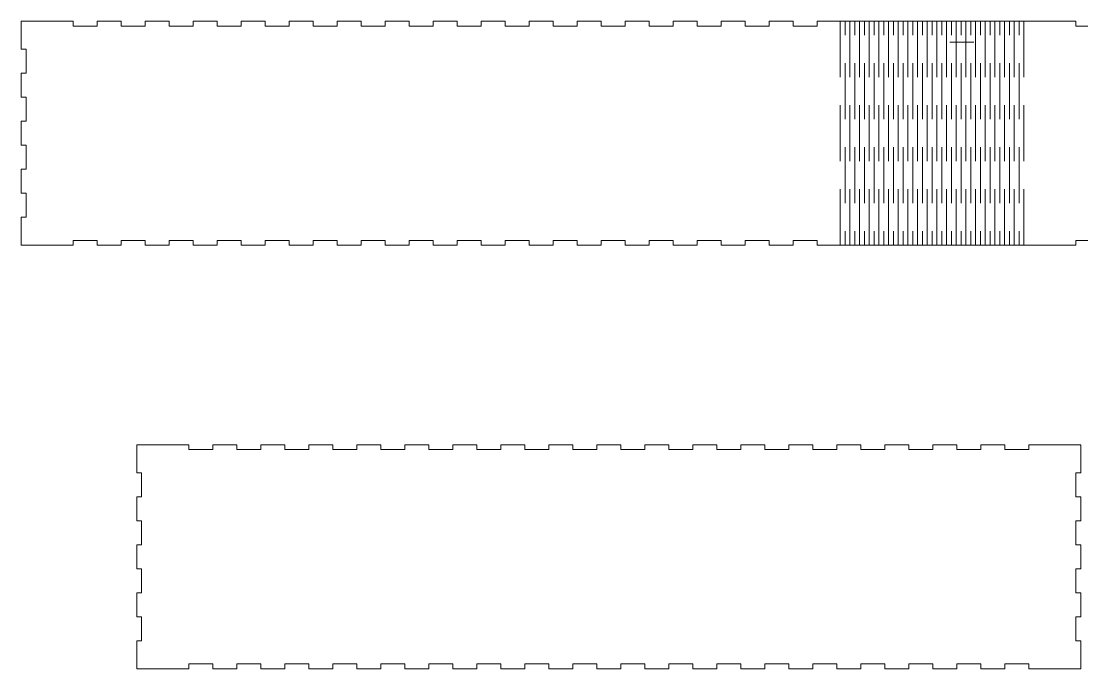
# Model space of a CAD drawing. Header units: millimetres. Extents: x -265 to 3135, y -989 to 809.
# Drawn here: x -265 to 1061, y 0 to 809 of the extents above; entities that cross this region are included whole.
import ezdxf

# ---------------------------------------------------------------- set-up
doc = ezdxf.new("R2010")
doc.units = ezdxf.units.MM
doc.header["$MEASUREMENT"] = 0
doc.layers.add('Layer 1', color=7, linetype='Continuous', lineweight=0)

msp = doc.modelspace()

# ---------------------------------------------------------------- linework, layer by layer
at = {"layer": 'Layer 1', "color": 1, "lineweight": 9, "true_color": 0xff0000}
for points, knots in [([(1324.1, 803.4), (1324.1, 803.4), (1294.1, 803.4), (1294.1, 803.4), (1294.1, 803.4), (1294.1, 803.4), (1294.1, 803.4), (1294.1, 803.4), (1294.1, 809.4), (1294.1, 809.4), (1294.1, 809.4), (1264.1, 809.4), (1264.1, 809.4), (1264.1, 809.4), (1264.1, 803.4), (1264.1, 803.4), (1264.1, 803.4), (1234.1, 803.4), (1234.1, 803.4), (1234.1, 803.4), (1234.1, 809.4), (1234.1, 809.4), (1234.1, 809.4), (1204.1, 809.4), (1204.1, 809.4), (1204.1, 809.4), (1204.1, 803.4), (1204.1, 803.4), (1204.1, 803.4), (1204.1, 803.4), (1204.1, 803.4), (1204.1, 803.4), (1174.1, 803.4), (1174.1, 803.4), (1174.1, 803.4), (1174.1, 803.4), (1174.1, 803.4), (1174.1, 803.4), (1174.1, 809.4), (1174.1, 809.4), (1174.1, 809.4), (1144.1, 809.4), (1144.1, 809.4), (1144.1, 809.4), (1144.1, 803.4), (1144.1, 803.4), (1144.1, 803.4), (1114.1, 803.4), (1114.1, 803.4), (1114.1, 803.4), (1114.1, 809.4), (1114.1, 809.4), (1114.1, 809.4), (1084.1, 809.4), (1084.1, 809.4), (1084.1, 809.4), (1084.1, 803.4), (1084.1, 803.4), (1084.1, 803.4), (1054.1, 803.4), (1054.1, 803.4), (1054.1, 803.4), (1054.1, 809.4), (1054.1, 809.4), (1054.1, 809.4), (1024.1, 809.4), (1024.1, 809.4), (1024.1, 809.4), (730.5, 809.4), (730.5, 809.4), (730.5, 809.4), (730.5, 803.4), (730.5, 803.4), (730.5, 803.4), (700.5, 803.4), (700.5, 803.4), (700.5, 803.4), (700.5, 809.4), (700.5, 809.4), (700.5, 809.4), (670.5, 809.4), (670.5, 809.4), (670.5, 809.4), (670.5, 803.4), (670.5, 803.4), (670.5, 803.4), (640.5, 803.4), (640.5, 803.4), (640.5, 803.4), (640.5, 809.4), (640.5, 809.4), (640.5, 809.4), (610.5, 809.4), (610.5, 809.4), (610.5, 809.4), (610.5, 803.4), (610.5, 803.4), (610.5, 803.4), (580.5, 803.4), (580.5, 803.4), (580.5, 803.4), (580.5, 809.4), (580.5, 809.4), (580.5, 809.4), (550.5, 809.4), (550.5, 809.4), (550.5, 809.4), (550.5, 803.4), (550.5, 803.4), (550.5, 803.4), (520.5, 803.4), (520.5, 803.4), (520.5, 803.4), (520.5, 809.4), (520.5, 809.4), (520.5, 809.4), (490.5, 809.4), (490.5, 809.4), (490.5, 809.4), (490.5, 803.4), (490.5, 803.4), (490.5, 803.4), (460.5, 803.4), (460.5, 803.4), (460.5, 803.4), (460.5, 809.4), (460.5, 809.4), (460.5, 809.4), (430.5, 809.4), (430.5, 809.4), (430.5, 809.4), (430.5, 803.4), (430.5, 803.4), (430.5, 803.4), (400.5, 803.4), (400.5, 803.4), (400.5, 803.4), (400.5, 809.4), (400.5, 809.4), (400.5, 809.4), (370.5, 809.4), (370.5, 809.4), (370.5, 809.4), (370.5, 803.4), (370.5, 803.4), (370.5, 803.4), (340.5, 803.4), (340.5, 803.4), (340.5, 803.4), (340.5, 809.4), (340.5, 809.4), (340.5, 809.4), (310.5, 809.4), (310.5, 809.4), (310.5, 809.4), (310.5, 803.4), (310.5, 803.4), (310.5, 803.4), (280.5, 803.4), (280.5, 803.4), (280.5, 803.4), (280.5, 809.4), (280.5, 809.4), (280.5, 809.4), (250.5, 809.4), (250.5, 809.4), (250.5, 809.4), (250.5, 803.4), (250.5, 803.4), (250.5, 803.4), (220.5, 803.4), (220.5, 803.4), (220.5, 803.4), (220.5, 809.4), (220.5, 809.4), (220.5, 809.4), (190.5, 809.4), (190.5, 809.4), (190.5, 809.4), (190.5, 803.4), (190.5, 803.4), (190.5, 803.4), (160.5, 803.4), (160.5, 803.4), (160.5, 803.4), (160.5, 809.4), (160.5, 809.4), (160.5, 809.4), (130.5, 809.4), (130.5, 809.4), (130.5, 809.4), (130.5, 803.4), (130.5, 803.4), (130.5, 803.4), (100.5, 803.4), (100.5, 803.4), (100.5, 803.4), (100.5, 809.4), (100.5, 809.4), (100.5, 809.4), (70.5, 809.4), (70.5, 809.4), (70.5, 809.4), (70.5, 803.4), (70.5, 803.4), (70.5, 803.4), (40.5, 803.4), (40.5, 803.4), (40.5, 803.4), (40.5, 809.4), (40.5, 809.4), (40.5, 809.4), (10.5, 809.4), (10.5, 809.4), (10.5, 809.4), (10.5, 803.4), (10.5, 803.4), (10.5, 803.4), (-19.5, 803.4), (-19.5, 803.4), (-19.5, 803.4), (-19.5, 809.4), (-19.5, 809.4), (-19.5, 809.4), (-49.5, 809.4), (-49.5, 809.4), (-49.5, 809.4), (-49.5, 803.4), (-49.5, 803.4), (-49.5, 803.4), (-79.5, 803.4), (-79.5, 803.4), (-79.5, 803.4), (-79.5, 809.4), (-79.5, 809.4), (-79.5, 809.4), (-109.5, 809.4), (-109.5, 809.4), (-109.5, 809.4), (-109.5, 803.4), (-109.5, 803.4), (-109.5, 803.4), (-139.5, 803.4), (-139.5, 803.4), (-139.5, 803.4), (-139.5, 809.4), (-139.5, 809.4), (-139.5, 809.4), (-169.5, 809.4), (-169.5, 809.4), (-169.5, 809.4), (-169.5, 803.4), (-169.5, 803.4), (-169.5, 803.4), (-199.5, 803.4), (-199.5, 803.4), (-199.5, 803.4), (-199.5, 809.4), (-199.5, 809.4), (-199.5, 809.4), (-229.5, 809.4), (-229.5, 809.4), (-229.5, 809.4), (-264.5, 809.4), (-264.5, 809.4), (-264.5, 809.4), (-264.5, 774.4), (-264.5, 774.4), (-264.5, 774.4), (-258.5, 774.4), (-258.5, 774.4), (-258.5, 774.4), (-258.5, 744.4), (-258.5, 744.4), (-258.5, 744.4), (-264.5, 744.4), (-264.5, 744.4), (-264.5, 744.4), (-264.5, 714.4), (-264.5, 714.4), (-264.5, 714.4), (-258.5, 714.4), (-258.5, 714.4), (-258.5, 714.4), (-258.5, 684.4), (-258.5, 684.4), (-258.5, 684.4), (-264.5, 684.4), (-264.5, 684.4), (-264.5, 684.4), (-264.5, 654.4), (-264.5, 654.4), (-264.5, 654.4), (-258.5, 654.4), (-258.5, 654.4), (-258.5, 654.4), (-258.5, 624.4), (-258.5, 624.4), (-258.5, 624.4), (-264.5, 624.4), (-264.5, 624.4), (-264.5, 624.4), (-264.5, 594.4), (-264.5, 594.4), (-264.5, 594.4), (-258.5, 594.4), (-258.5, 594.4), (-258.5, 594.4), (-258.5, 564.4), (-258.5, 564.4), (-258.5, 564.4), (-264.5, 564.4), (-264.5, 564.4), (-264.5, 564.4), (-264.5, 529.4), (-264.5, 529.4), (-264.5, 529.4), (-199.5, 529.4), (-199.5, 529.4), (-199.5, 529.4), (-199.5, 535.4), (-199.5, 535.4), (-199.5, 535.4), (-169.5, 535.4), (-169.5, 535.4), (-169.5, 535.4), (-169.5, 529.4), (-169.5, 529.4), (-169.5, 529.4), (-139.5, 529.4), (-139.5, 529.4), (-139.5, 529.4), (-139.5, 535.4), (-139.5, 535.4), (-139.5, 535.4), (-109.5, 535.4), (-109.5, 535.4), (-109.5, 535.4), (-109.5, 529.4), (-109.5, 529.4), (-109.5, 529.4), (-79.5, 529.4), (-79.5, 529.4), (-79.5, 529.4), (-79.5, 535.4), (-79.5, 535.4), (-79.5, 535.4), (-49.5, 535.4), (-49.5, 535.4), (-49.5, 535.4), (-49.5, 529.4), (-49.5, 529.4), (-49.5, 529.4), (-19.5, 529.4), (-19.5, 529.4), (-19.5, 529.4), (-19.5, 535.4), (-19.5, 535.4), (-19.5, 535.4), (10.5, 535.4), (10.5, 535.4), (10.5, 535.4), (10.5, 529.4), (10.5, 529.4), (10.5, 529.4), (40.5, 529.4), (40.5, 529.4), (40.5, 529.4), (40.5, 535.4), (40.5, 535.4), (40.5, 535.4), (70.5, 535.4), (70.5, 535.4), (70.5, 535.4), (70.5, 529.4), (70.5, 529.4), (70.5, 529.4), (100.5, 529.4), (100.5, 529.4), (100.5, 529.4), (100.5, 535.4), (100.5, 535.4), (100.5, 535.4), (130.5, 535.4), (130.5, 535.4), (130.5, 535.4), (130.5, 529.4), (130.5, 529.4), (130.5, 529.4), (160.5, 529.4), (160.5, 529.4), (160.5, 529.4), (160.5, 535.4), (160.5, 535.4), (160.5, 535.4), (190.5, 535.4), (190.5, 535.4), (190.5, 535.4), (190.5, 529.4), (190.5, 529.4), (190.5, 529.4), (220.5, 529.4), (220.5, 529.4), (220.5, 529.4), (220.5, 535.4), (220.5, 535.4), (220.5, 535.4), (250.5, 535.4), (250.5, 535.4), (250.5, 535.4), (250.5, 529.4), (250.5, 529.4), (250.5, 529.4), (280.5, 529.4), (280.5, 529.4), (280.5, 529.4), (280.5, 535.4), (280.5, 535.4), (280.5, 535.4), (310.5, 535.4), (310.5, 535.4), (310.5, 535.4), (310.5, 529.4), (310.5, 529.4), (310.5, 529.4), (340.5, 529.4), (340.5, 529.4), (340.5, 529.4), (340.5, 535.4), (340.5, 535.4), (340.5, 535.4), (370.5, 535.4), (370.5, 535.4), (370.5, 535.4), (370.5, 529.4), (370.5, 529.4), (370.5, 529.4), (400.5, 529.4), (400.5, 529.4), (400.5, 529.4), (400.5, 535.4), (400.5, 535.4), (400.5, 535.4), (430.5, 535.4), (430.5, 535.4), (430.5, 535.4), (430.5, 529.4), (430.5, 529.4), (430.5, 529.4), (460.5, 529.4), (460.5, 529.4), (460.5, 529.4), (460.5, 535.4), (460.5, 535.4), (460.5, 535.4), (490.5, 535.4), (490.5, 535.4), (490.5, 535.4), (490.5, 529.4), (490.5, 529.4), (490.5, 529.4), (520.5, 529.4), (520.5, 529.4), (520.5, 529.4), (520.5, 535.4), (520.5, 535.4), (520.5, 535.4), (550.5, 535.4), (550.5, 535.4), (550.5, 535.4), (550.5, 529.4), (550.5, 529.4), (550.5, 529.4), (580.5, 529.4), (580.5, 529.4), (580.5, 529.4), (580.5, 535.4), (580.5, 535.4), (580.5, 535.4), (610.5, 535.4), (610.5, 535.4), (610.5, 535.4), (610.5, 529.4), (610.5, 529.4), (610.5, 529.4), (640.5, 529.4), (640.5, 529.4), (640.5, 529.4), (640.5, 535.4), (640.5, 535.4), (640.5, 535.4), (670.5, 535.4), (670.5, 535.4), (670.5, 535.4), (670.5, 529.4), (670.5, 529.4), (670.5, 529.4), (700.5, 529.4), (700.5, 529.4), (700.5, 529.4), (700.5, 535.4), (700.5, 535.4), (700.5, 535.4), (730.5, 535.4), (730.5, 535.4), (730.5, 535.4), (730.5, 529.4), (730.5, 529.4), (730.5, 529.4), (1024.1, 529.4), (1024.1, 529.4), (1024.1, 529.4), (1054.1, 529.4), (1054.1, 529.4), (1054.1, 529.4), (1054.1, 535.4), (1054.1, 535.4), (1054.1, 535.4), (1084.1, 535.4), (1084.1, 535.4), (1084.1, 535.4), (1084.1, 529.4), (1084.1, 529.4), (1084.1, 529.4), (1114.1, 529.4), (1114.1, 529.4), (1114.1, 529.4), (1114.1, 535.4), (1114.1, 535.4), (1114.1, 535.4), (1144.1, 535.4), (1144.1, 535.4), (1144.1, 535.4), (1144.1, 529.4), (1144.1, 529.4), (1144.1, 529.4), (1174.1, 529.4), (1174.1, 529.4), (1174.1, 529.4), (1174.1, 535.4), (1174.1, 535.4), (1174.1, 535.4), (1174.1, 535.4), (1174.1, 535.4), (1174.1, 535.4), (1204.1, 535.4), (1204.1, 535.4), (1204.1, 535.4), (1204.1, 535.4), (1204.1, 535.4), (1204.1, 535.4), (1204.1, 529.4), (1204.1, 529.4), (1204.1, 529.4), (1234.1, 529.4), (1234.1, 529.4), (1234.1, 529.4), (1234.1, 535.4), (1234.1, 535.4), (1234.1, 535.4), (1264.1, 535.4), (1264.1, 535.4), (1264.1, 535.4), (1264.1, 529.4), (1264.1, 529.4), (1264.1, 529.4), (1294.1, 529.4), (1294.1, 529.4), (1294.1, 529.4), (1294.1, 535.4), (1294.1, 535.4), (1294.1, 535.4), (1324.1, 535.4), (1324.1, 535.4), (1324.1, 535.4), (1324.1, 529.4), (1324.1, 529.4), (1324.1, 529.4), (1354.1, 529.4), (1354.1, 529.4), (1354.1, 529.4), (1354.1, 535.4), (1354.1, 535.4), (1354.1, 535.4), (1384.1, 535.4), (1384.1, 535.4), (1384.1, 535.4), (1384.1, 529.4), (1384.1, 529.4), (1384.1, 529.4), (1414.1, 529.4), (1414.1, 529.4), (1414.1, 529.4), (1414.1, 535.4), (1414.1, 535.4), (1414.1, 535.4), (1444.1, 535.4), (1444.1, 535.4), (1444.1, 535.4), (1444.1, 529.4), (1444.1, 529.4), (1444.1, 529.4), (1474.1, 529.4), (1474.1, 529.4), (1474.1, 529.4), (1474.1, 535.4), (1474.1, 535.4), (1474.1, 535.4), (1504.1, 535.4), (1504.1, 535.4), (1504.1, 535.4), (1504.1, 529.4), (1504.1, 529.4), (1504.1, 529.4), (1533.1, 529.4), (1533.1, 529.4), (1533.1, 529.4), (1533.1, 564.4), (1533.1, 564.4), (1533.1, 564.4), (1539.1, 564.4), (1539.1, 564.4), (1539.1, 564.4), (1539.1, 594.4), (1539.1, 594.4), (1539.1, 594.4), (1533.1, 594.4), (1533.1, 594.4), (1533.1, 594.4), (1533.1, 624.4), (1533.1, 624.4), (1533.1, 624.4), (1539.1, 624.4), (1539.1, 624.4), (1539.1, 624.4), (1539.1, 654.4), (1539.1, 654.4), (1539.1, 654.4), (1533.1, 654.4), (1533.1, 654.4), (1533.1, 654.4), (1533.1, 684.4), (1533.1, 684.4), (1533.1, 684.4), (1539.1, 684.4), (1539.1, 684.4), (1539.1, 684.4), (1539.1, 714.4), (1539.1, 714.4), (1539.1, 714.4), (1533.1, 714.4), (1533.1, 714.4), (1533.1, 714.4), (1533.1, 744.4), (1533.1, 744.4), (1533.1, 744.4), (1539.1, 744.4), (1539.1, 744.4), (1539.1, 744.4), (1539.1, 774.4), (1539.1, 774.4), (1539.1, 774.4), (1533.1, 774.4), (1533.1, 774.4), (1533.1, 774.4), (1533.1, 809.4), (1533.1, 809.4), (1533.1, 809.4), (1504.1, 809.4), (1504.1, 809.4), (1504.1, 809.4), (1504.1, 803.4), (1504.1, 803.4), (1504.1, 803.4), (1474.1, 803.4), (1474.1, 803.4), (1474.1, 803.4), (1474.1, 809.4), (1474.1, 809.4), (1474.1, 809.4), (1444.1, 809.4), (1444.1, 809.4), (1444.1, 809.4), (1444.1, 803.4), (1444.1, 803.4), (1444.1, 803.4), (1414.1, 803.4), (1414.1, 803.4), (1414.1, 803.4), (1414.1, 809.4), (1414.1, 809.4), (1414.1, 809.4), (1384.1, 809.4), (1384.1, 809.4), (1384.1, 809.4), (1384.1, 803.4), (1384.1, 803.4), (1384.1, 803.4), (1354.1, 803.4), (1354.1, 803.4), (1354.1, 803.4), (1354.1, 809.4), (1354.1, 809.4), (1354.1, 809.4), (1324.1, 809.4), (1324.1, 809.4), (1324.1, 807.4), (1324.1, 805.4), (1324.1, 803.4)], [0, 0, 0, 0, 1, 1, 1, 2, 2, 2, 3, 3, 3, 4, 4, 4, 5, 5, 5, 6, 6, 6, 7, 7, 7, 8, 8, 8, 9, 9, 9, 10, 10, 10, 11, 11, 11, 12, 12, 12, 13, 13, 13, 14, 14, 14, 15, 15, 15, 16, 16, 16, 17, 17, 17, 18, 18, 18, 19, 19, 19, 20, 20, 20, 21, 21, 21, 22, 22, 22, 23, 23, 23, 24, 24, 24, 25, 25, 25, 26, 26, 26, 27, 27, 27, 28, 28, 28, 29, 29, 29, 30, 30, 30, 31, 31, 31, 32, 32, 32, 33, 33, 33, 34, 34, 34, 35, 35, 35, 36, 36, 36, 37, 37, 37, 38, 38, 38, 39, 39, 39, 40, 40, 40, 41, 41, 41, 42, 42, 42, 43, 43, 43, 44, 44, 44, 45, 45, 45, 46, 46, 46, 47, 47, 47, 48, 48, 48, 49, 49, 49, 50, 50, 50, 51, 51, 51, 52, 52, 52, 53, 53, 53, 54, 54, 54, 55, 55, 55, 56, 56, 56, 57, 57, 57, 58, 58, 58, 59, 59, 59, 60, 60, 60, 61, 61, 61, 62, 62, 62, 63, 63, 63, 64, 64, 64, 65, 65, 65, 66, 66, 66, 67, 67, 67, 68, 68, 68, 69, 69, 69, 70, 70, 70, 71, 71, 71, 72, 72, 72, 73, 73, 73, 74, 74, 74, 75, 75, 75, 76, 76, 76, 77, 77, 77, 78, 78, 78, 79, 79, 79, 80, 80, 80, 81, 81, 81, 82, 82, 82, 83, 83, 83, 84, 84, 84, 85, 85, 85, 86, 86, 86, 87, 87, 87, 88, 88, 88, 89, 89, 89, 90, 90, 90, 91, 91, 91, 92, 92, 92, 93, 93, 93, 94, 94, 94, 95, 95, 95, 96, 96, 96, 97, 97, 97, 98, 98, 98, 99, 99, 99, 100, 100, 100, 101, 101, 101, 102, 102, 102, 103, 103, 103, 104, 104, 104, 105, 105, 105, 106, 106, 106, 107, 107, 107, 108, 108, 108, 109, 109, 109, 110, 110, 110, 111, 111, 111, 112, 112, 112, 113, 113, 113, 114, 114, 114, 115, 115, 115, 116, 116, 116, 117, 117, 117, 118, 118, 118, 119, 119, 119, 120, 120, 120, 121, 121, 121, 122, 122, 122, 123, 123, 123, 124, 124, 124, 125, 125, 125, 126, 126, 126, 127, 127, 127, 128, 128, 128, 129, 129, 129, 130, 130, 130, 131, 131, 131, 132, 132, 132, 133, 133, 133, 134, 134, 134, 135, 135, 135, 136, 136, 136, 137, 137, 137, 138, 138, 138, 139, 139, 139, 140, 140, 140, 141, 141, 141, 142, 142, 142, 143, 143, 143, 144, 144, 144, 145, 145, 145, 146, 146, 146, 147, 147, 147, 148, 148, 148, 149, 149, 149, 150, 150, 150, 151, 151, 151, 152, 152, 152, 153, 153, 153, 154, 154, 154, 155, 155, 155, 156, 156, 156, 157, 157, 157, 158, 158, 158, 159, 159, 159, 160, 160, 160, 161, 161, 161, 162, 162, 162, 163, 163, 163, 164, 164, 164, 165, 165, 165, 166, 166, 166, 167, 167, 167, 168, 168, 168, 169, 169, 169, 170, 170, 170, 171, 171, 171, 172, 172, 172, 173, 173, 173, 174, 174, 174, 175, 175, 175, 176, 176, 176, 177, 177, 177, 178, 178, 178, 179, 179, 179, 180, 180, 180, 181, 181, 181, 182, 182, 182, 183, 183, 183, 184, 184, 184, 185, 185, 185, 186, 186, 186, 187, 187, 187, 188, 188, 188, 189, 189, 189, 190, 190, 190, 191, 191, 191, 192, 192, 192, 193, 193, 193, 194, 194, 194, 195, 195, 195, 196, 196, 196, 197, 197, 197, 198, 198, 198, 199, 199, 199, 200, 200, 200, 201, 201, 201, 202, 202, 202, 203, 203, 203, 204, 204, 204, 205, 205, 205, 206, 206, 206, 207, 207, 207, 208, 208, 208, 209, 209, 209, 210, 210, 210, 211, 211, 211, 212, 212, 212, 213, 213, 213, 214, 214, 214, 215, 215, 215, 216, 216, 216, 217, 217, 217, 218, 218, 218, 219, 219, 219, 220, 220, 220, 221, 221, 221, 222, 222, 222, 223, 223, 223, 224, 224, 224, 225, 225, 225, 226, 226, 226, 227, 227, 227, 228, 228, 228, 229, 229, 229, 230, 230, 230, 231, 231, 231, 232, 232, 232, 233, 233, 233, 234, 234, 234, 235, 235, 235, 236, 236, 236, 236]), ([(-120, 280), (-120, 280), (-120, 245), (-120, 245), (-120, 245), (-114, 245), (-114, 245), (-114, 245), (-114, 215), (-114, 215), (-114, 215), (-120, 215), (-120, 215), (-120, 215), (-120, 185), (-120, 185), (-120, 185), (-114, 185), (-114, 185), (-114, 185), (-114, 155), (-114, 155), (-114, 155), (-120, 155), (-120, 155), (-120, 155), (-120, 125), (-120, 125), (-120, 125), (-114, 125), (-114, 125), (-114, 125), (-114, 95), (-114, 95), (-114, 95), (-120, 95), (-120, 95), (-120, 95), (-120, 65), (-120, 65), (-120, 65), (-114, 65), (-114, 65), (-114, 65), (-114, 35), (-114, 35), (-114, 35), (-120, 35), (-120, 35), (-120, 35), (-120, 0), (-120, 0), (-120, 0), (-55, 0), (-55, 0), (-55, 0), (-55, 6), (-55, 6), (-55, 6), (-25, 6), (-25, 6), (-25, 6), (-25, 0), (-25, 0), (-25, 0), (5, 0), (5, 0), (5, 0), (5, 6), (5, 6), (5, 6), (35, 6), (35, 6), (35, 6), (35, 0), (35, 0), (35, 0), (65, 0), (65, 0), (65, 0), (65, 6), (65, 6), (65, 6), (95, 6), (95, 6), (95, 6), (95, 0), (95, 0), (95, 0), (125, 0), (125, 0), (125, 0), (125, 6), (125, 6), (125, 6), (155, 6), (155, 6), (155, 6), (155, 0), (155, 0), (155, 0), (185, 0), (185, 0), (185, 0), (185, 6), (185, 6), (185, 6), (215, 6), (215, 6), (215, 6), (215, 0), (215, 0), (215, 0), (245, 0), (245, 0), (245, 0), (245, 6), (245, 6), (245, 6), (275, 6), (275, 6), (275, 6), (275, 0), (275, 0), (275, 0), (305, 0), (305, 0), (305, 0), (305, 6), (305, 6), (305, 6), (335, 6), (335, 6), (335, 6), (335, 0), (335, 0), (335, 0), (365, 0), (365, 0), (365, 0), (365, 6), (365, 6), (365, 6), (395, 6), (395, 6), (395, 6), (395, 0), (395, 0), (395, 0), (425, 0), (425, 0), (425, 0), (425, 6), (425, 6), (425, 6), (455, 6), (455, 6), (455, 6), (455, 0), (455, 0), (455, 0), (485, 0), (485, 0), (485, 0), (485, 6), (485, 6), (485, 6), (515, 6), (515, 6), (515, 6), (515, 0), (515, 0), (515, 0), (545, 0), (545, 0), (545, 0), (545, 6), (545, 6), (545, 6), (575, 6), (575, 6), (575, 6), (575, 0), (575, 0), (575, 0), (605, 0), (605, 0), (605, 0), (605, 6), (605, 6), (605, 6), (635, 6), (635, 6), (635, 6), (635, 0), (635, 0), (635, 0), (665, 0), (665, 0), (665, 0), (665, 6), (665, 6), (665, 6), (695, 6), (695, 6), (695, 6), (695, 0), (695, 0), (695, 0), (725, 0), (725, 0), (725, 0), (725, 6), (725, 6), (725, 6), (755, 6), (755, 6), (755, 6), (755, 0), (755, 0), (755, 0), (785, 0), (785, 0), (785, 0), (785, 6), (785, 6), (785, 6), (815, 6), (815, 6), (815, 6), (815, 0), (815, 0), (815, 0), (845, 0), (845, 0), (845, 0), (845, 6), (845, 6), (845, 6), (875, 6), (875, 6), (875, 6), (875, 0), (875, 0), (875, 0), (905, 0), (905, 0), (905, 0), (905, 6), (905, 6), (905, 6), (935, 6), (935, 6), (935, 6), (935, 0), (935, 0), (935, 0), (965, 0), (965, 0), (965, 0), (965, 6), (965, 6), (965, 6), (995, 6), (995, 6), (995, 6), (995, 0), (995, 0), (995, 0), (1025, 0), (1025, 0), (1025, 0), (1060, 0), (1060, 0), (1060, 0), (1060, 35), (1060, 35), (1060, 35), (1054, 35), (1054, 35), (1054, 35), (1054, 65), (1054, 65), (1054, 65), (1060, 65), (1060, 65), (1060, 65), (1060, 95), (1060, 95), (1060, 95), (1054, 95), (1054, 95), (1054, 95), (1054, 125), (1054, 125), (1054, 125), (1060, 125), (1060, 125), (1060, 125), (1060, 155), (1060, 155), (1060, 155), (1054, 155), (1054, 155), (1054, 155), (1054, 185), (1054, 185), (1054, 185), (1060, 185), (1060, 185), (1060, 185), (1060, 215), (1060, 215), (1060, 215), (1054, 215), (1054, 215), (1054, 215), (1054, 245), (1054, 245), (1054, 245), (1060, 245), (1060, 245), (1060, 245), (1060, 280), (1060, 280), (1060, 280), (995, 280), (995, 280), (995, 280), (995, 274), (995, 274), (995, 274), (965, 274), (965, 274), (965, 274), (965, 280), (965, 280), (965, 280), (935, 280), (935, 280), (935, 280), (935, 274), (935, 274), (935, 274), (905, 274), (905, 274), (905, 274), (905, 280), (905, 280), (905, 280), (875, 280), (875, 280), (875, 280), (875, 274), (875, 274), (875, 274), (845, 274), (845, 274), (845, 274), (845, 280), (845, 280), (845, 280), (815, 280), (815, 280), (815, 280), (815, 274), (815, 274), (815, 274), (785, 274), (785, 274), (785, 274), (785, 280), (785, 280), (785, 280), (755, 280), (755, 280), (755, 280), (755, 274), (755, 274), (755, 274), (725, 274), (725, 274), (725, 274), (725, 280), (725, 280), (725, 280), (695, 280), (695, 280), (695, 280), (695, 274), (695, 274), (695, 274), (665, 274), (665, 274), (665, 274), (665, 280), (665, 280), (665, 280), (635, 280), (635, 280), (635, 280), (635, 274), (635, 274), (635, 274), (605, 274), (605, 274), (605, 274), (605, 280), (605, 280), (605, 280), (575, 280), (575, 280), (575, 280), (575, 274), (575, 274), (575, 274), (545, 274), (545, 274), (545, 274), (545, 280), (545, 280), (545, 280), (515, 280), (515, 280), (515, 280), (515, 274), (515, 274), (515, 274), (485, 274), (485, 274), (485, 274), (485, 280), (485, 280), (485, 280), (455, 280), (455, 280), (455, 280), (455, 274), (455, 274), (455, 274), (425, 274), (425, 274), (425, 274), (425, 280), (425, 280), (425, 280), (395, 280), (395, 280), (395, 280), (395, 274), (395, 274), (395, 274), (365, 274), (365, 274), (365, 274), (365, 280), (365, 280), (365, 280), (335, 280), (335, 280), (335, 280), (335, 274), (335, 274), (335, 274), (305, 274), (305, 274), (305, 274), (305, 280), (305, 280), (305, 280), (275, 280), (275, 280), (275, 280), (275, 274), (275, 274), (275, 274), (245, 274), (245, 274), (245, 274), (245, 280), (245, 280), (245, 280), (215, 280), (215, 280), (215, 280), (215, 274), (215, 274), (215, 274), (185, 274), (185, 274), (185, 274), (185, 280), (185, 280), (185, 280), (155, 280), (155, 280), (155, 280), (155, 274), (155, 274), (155, 274), (125, 274), (125, 274), (125, 274), (125, 280), (125, 280), (125, 280), (95, 280), (95, 280), (95, 280), (95, 274), (95, 274), (95, 274), (65, 274), (65, 274), (65, 274), (65, 280), (65, 280), (65, 280), (35, 280), (35, 280), (35, 280), (35, 274), (35, 274), (35, 274), (5, 274), (5, 274), (5, 274), (5, 280), (5, 280), (5, 280), (-25, 280), (-25, 280), (-25, 280), (-25, 274), (-25, 274), (-25, 274), (-55, 274), (-55, 274), (-55, 274), (-55, 280), (-55, 280), (-55, 280), (-85, 280), (-85, 280), (-85, 280), (-120, 280), (-120, 280)], [0, 0, 0, 0, 1, 1, 1, 2, 2, 2, 3, 3, 3, 4, 4, 4, 5, 5, 5, 6, 6, 6, 7, 7, 7, 8, 8, 8, 9, 9, 9, 10, 10, 10, 11, 11, 11, 12, 12, 12, 13, 13, 13, 14, 14, 14, 15, 15, 15, 16, 16, 16, 17, 17, 17, 18, 18, 18, 19, 19, 19, 20, 20, 20, 21, 21, 21, 22, 22, 22, 23, 23, 23, 24, 24, 24, 25, 25, 25, 26, 26, 26, 27, 27, 27, 28, 28, 28, 29, 29, 29, 30, 30, 30, 31, 31, 31, 32, 32, 32, 33, 33, 33, 34, 34, 34, 35, 35, 35, 36, 36, 36, 37, 37, 37, 38, 38, 38, 39, 39, 39, 40, 40, 40, 41, 41, 41, 42, 42, 42, 43, 43, 43, 44, 44, 44, 45, 45, 45, 46, 46, 46, 47, 47, 47, 48, 48, 48, 49, 49, 49, 50, 50, 50, 51, 51, 51, 52, 52, 52, 53, 53, 53, 54, 54, 54, 55, 55, 55, 56, 56, 56, 57, 57, 57, 58, 58, 58, 59, 59, 59, 60, 60, 60, 61, 61, 61, 62, 62, 62, 63, 63, 63, 64, 64, 64, 65, 65, 65, 66, 66, 66, 67, 67, 67, 68, 68, 68, 69, 69, 69, 70, 70, 70, 71, 71, 71, 72, 72, 72, 73, 73, 73, 74, 74, 74, 75, 75, 75, 76, 76, 76, 77, 77, 77, 78, 78, 78, 79, 79, 79, 80, 80, 80, 81, 81, 81, 82, 82, 82, 83, 83, 83, 84, 84, 84, 85, 85, 85, 86, 86, 86, 87, 87, 87, 88, 88, 88, 89, 89, 89, 90, 90, 90, 91, 91, 91, 92, 92, 92, 93, 93, 93, 94, 94, 94, 95, 95, 95, 96, 96, 96, 97, 97, 97, 98, 98, 98, 99, 99, 99, 100, 100, 100, 101, 101, 101, 102, 102, 102, 103, 103, 103, 104, 104, 104, 105, 105, 105, 106, 106, 106, 107, 107, 107, 108, 108, 108, 109, 109, 109, 110, 110, 110, 111, 111, 111, 112, 112, 112, 113, 113, 113, 114, 114, 114, 115, 115, 115, 116, 116, 116, 117, 117, 117, 118, 118, 118, 119, 119, 119, 120, 120, 120, 121, 121, 121, 122, 122, 122, 123, 123, 123, 124, 124, 124, 125, 125, 125, 126, 126, 126, 127, 127, 127, 128, 128, 128, 129, 129, 129, 130, 130, 130, 131, 131, 131, 132, 132, 132, 133, 133, 133, 134, 134, 134, 135, 135, 135, 136, 136, 136, 137, 137, 137, 138, 138, 138, 139, 139, 139, 140, 140, 140, 141, 141, 141, 142, 142, 142, 143, 143, 143, 144, 144, 144, 145, 145, 145, 146, 146, 146, 147, 147, 147, 148, 148, 148, 149, 149, 149, 150, 150, 150, 151, 151, 151, 152, 152, 152, 153, 153, 153, 154, 154, 154, 155, 155, 155, 156, 156, 156, 157, 157, 157, 158, 158, 158, 159, 159, 159, 160, 160, 160, 161, 161, 161, 162, 162, 162, 163, 163, 163, 164, 164, 164, 165, 165, 165, 166, 166, 166, 167, 167, 167, 168, 168, 168, 169, 169, 169, 170, 170, 170, 171, 171, 171, 172, 172, 172, 173, 173, 173, 174, 174, 174, 175, 175, 175, 176, 176, 176, 177, 177, 177, 178, 178, 178, 179, 179, 179, 180, 180, 180, 181, 181, 181, 182, 182, 182, 182])]:
    msp.add_open_spline(points, degree=3, knots=knots, dxfattribs=at)
at = {"layer": 'Layer 1', "color": 5, "lineweight": 9, "true_color": 0x0000ff}
for points in [[(759.5, 739.4), (759.5, 739.4), (759.5, 809.4), (759.5, 809.4)], [(765.5, 791.9), (765.5, 791.9), (765.5, 809.4), (765.5, 809.4)], [(771.5, 739.4), (771.5, 739.4), (771.5, 809.4), (771.5, 809.4)], [(777.6, 791.9), (777.6, 791.9), (777.6, 809.4), (777.6, 809.4)], [(783.6, 739.4), (783.6, 739.4), (783.6, 809.4), (783.6, 809.4)], [(789.7, 791.9), (789.7, 791.9), (789.7, 809.4), (789.7, 809.4)], [(795.7, 739.4), (795.7, 739.4), (795.7, 809.4), (795.7, 809.4)], [(801.8, 791.9), (801.8, 791.9), (801.8, 809.4), (801.8, 809.4)], [(807.8, 739.4), (807.8, 739.4), (807.8, 809.4), (807.8, 809.4)], [(813.8, 791.9), (813.8, 791.9), (813.8, 809.4), (813.8, 809.4)], [(819.9, 739.4), (819.9, 739.4), (819.9, 809.4), (819.9, 809.4)], [(825.9, 791.9), (825.9, 791.9), (825.9, 809.4), (825.9, 809.4)], [(832, 739.4), (832, 739.4), (832, 809.4), (832, 809.4)], [(838, 791.9), (838, 791.9), (838, 809.4), (838, 809.4)], [(844.1, 739.4), (844.1, 739.4), (844.1, 809.4), (844.1, 809.4)], [(850.1, 791.9), (850.1, 791.9), (850.1, 809.4), (850.1, 809.4)], [(856.1, 739.4), (856.1, 739.4), (856.1, 809.4), (856.1, 809.4)], [(862.2, 791.9), (862.2, 791.9), (862.2, 809.4), (862.2, 809.4)], [(868.2, 739.4), (868.2, 739.4), (868.2, 809.4), (868.2, 809.4)], [(874.3, 791.9), (874.3, 791.9), (874.3, 809.4), (874.3, 809.4)], [(880.3, 739.4), (880.3, 739.4), (880.3, 809.4), (880.3, 809.4)], [(886.4, 791.9), (886.4, 791.9), (886.4, 809.4), (886.4, 809.4)], [(892.4, 739.4), (892.4, 739.4), (892.4, 809.4), (892.4, 809.4)], [(898.4, 791.9), (898.4, 791.9), (898.4, 809.4), (898.4, 809.4)], [(904.5, 739.4), (904.5, 739.4), (904.5, 809.4), (904.5, 809.4)], [(910.5, 791.9), (910.5, 791.9), (910.5, 809.4), (910.5, 809.4)], [(916.6, 739.4), (916.6, 739.4), (916.6, 809.4), (916.6, 809.4)], [(922.6, 791.9), (922.6, 791.9), (922.6, 809.4), (922.6, 809.4)], [(928.7, 739.4), (928.7, 739.4), (928.7, 809.4), (928.7, 809.4)], [(934.7, 791.9), (934.7, 791.9), (934.7, 809.4), (934.7, 809.4)], [(940.7, 739.4), (940.7, 739.4), (940.7, 809.4), (940.7, 809.4)], [(946.8, 791.9), (946.8, 791.9), (946.8, 809.4), (946.8, 809.4)], [(952.8, 739.4), (952.8, 739.4), (952.8, 809.4), (952.8, 809.4)], [(958.9, 791.9), (958.9, 791.9), (958.9, 809.4), (958.9, 809.4)], [(964.9, 739.4), (964.9, 739.4), (964.9, 809.4), (964.9, 809.4)], [(971, 791.9), (971, 791.9), (971, 809.4), (971, 809.4)], [(977, 739.4), (977, 739.4), (977, 809.4), (977, 809.4)], [(983, 791.9), (983, 791.9), (983, 809.4), (983, 809.4)], [(989.1, 739.4), (989.1, 739.4), (989.1, 809.4), (989.1, 809.4)], [(765.5, 686.9), (765.5, 686.9), (765.5, 756.9), (765.5, 756.9)], [(777.6, 686.9), (777.6, 686.9), (777.6, 756.9), (777.6, 756.9)], [(789.7, 686.9), (789.7, 686.9), (789.7, 756.9), (789.7, 756.9)], [(801.8, 686.9), (801.8, 686.9), (801.8, 756.9), (801.8, 756.9)], [(813.8, 686.9), (813.8, 686.9), (813.8, 756.9), (813.8, 756.9)], [(825.9, 686.9), (825.9, 686.9), (825.9, 756.9), (825.9, 756.9)], [(838, 686.9), (838, 686.9), (838, 756.9), (838, 756.9)], [(850.1, 686.9), (850.1, 686.9), (850.1, 756.9), (850.1, 756.9)], [(862.2, 686.9), (862.2, 686.9), (862.2, 756.9), (862.2, 756.9)], [(874.3, 686.9), (874.3, 686.9), (874.3, 756.9), (874.3, 756.9)], [(886.4, 686.9), (886.4, 686.9), (886.4, 756.9), (886.4, 756.9)], [(898.4, 686.9), (898.4, 686.9), (898.4, 756.9), (898.4, 756.9)], [(910.5, 686.9), (910.5, 686.9), (910.5, 756.9), (910.5, 756.9)], [(922.6, 686.9), (922.6, 686.9), (922.6, 756.9), (922.6, 756.9)], [(934.7, 686.9), (934.7, 686.9), (934.7, 756.9), (934.7, 756.9)], [(946.8, 686.9), (946.8, 686.9), (946.8, 756.9), (946.8, 756.9)], [(958.9, 686.9), (958.9, 686.9), (958.9, 756.9), (958.9, 756.9)], [(971, 686.9), (971, 686.9), (971, 756.9), (971, 756.9)], [(983, 686.9), (983, 686.9), (983, 756.9), (983, 756.9)], [(759.5, 634.4), (759.5, 634.4), (759.5, 704.4), (759.5, 704.4)], [(771.5, 634.4), (771.5, 634.4), (771.5, 704.4), (771.5, 704.4)], [(783.6, 634.4), (783.6, 634.4), (783.6, 704.4), (783.6, 704.4)], [(795.7, 634.4), (795.7, 634.4), (795.7, 704.4), (795.7, 704.4)], [(807.8, 634.4), (807.8, 634.4), (807.8, 704.4), (807.8, 704.4)], [(819.9, 634.4), (819.9, 634.4), (819.9, 704.4), (819.9, 704.4)], [(832, 634.4), (832, 634.4), (832, 704.4), (832, 704.4)], [(844.1, 634.4), (844.1, 634.4), (844.1, 704.4), (844.1, 704.4)], [(856.1, 634.4), (856.1, 634.4), (856.1, 704.4), (856.1, 704.4)], [(868.2, 634.4), (868.2, 634.4), (868.2, 704.4), (868.2, 704.4)], [(880.3, 634.4), (880.3, 634.4), (880.3, 704.4), (880.3, 704.4)], [(892.4, 634.4), (892.4, 634.4), (892.4, 704.4), (892.4, 704.4)], [(904.5, 634.4), (904.5, 634.4), (904.5, 704.4), (904.5, 704.4)], [(916.6, 634.4), (916.6, 634.4), (916.6, 704.4), (916.6, 704.4)], [(928.7, 634.4), (928.7, 634.4), (928.7, 704.4), (928.7, 704.4)], [(940.7, 634.4), (940.7, 634.4), (940.7, 704.4), (940.7, 704.4)], [(952.8, 634.4), (952.8, 634.4), (952.8, 704.4), (952.8, 704.4)], [(964.9, 634.4), (964.9, 634.4), (964.9, 704.4), (964.9, 704.4)], [(977, 634.4), (977, 634.4), (977, 704.4), (977, 704.4)], [(989.1, 634.4), (989.1, 634.4), (989.1, 704.4), (989.1, 704.4)], [(765.5, 581.9), (765.5, 581.9), (765.5, 651.9), (765.5, 651.9)], [(777.6, 581.9), (777.6, 581.9), (777.6, 651.9), (777.6, 651.9)], [(789.7, 581.9), (789.7, 581.9), (789.7, 651.9), (789.7, 651.9)], [(801.8, 581.9), (801.8, 581.9), (801.8, 651.9), (801.8, 651.9)], [(813.8, 581.9), (813.8, 581.9), (813.8, 651.9), (813.8, 651.9)], [(825.9, 581.9), (825.9, 581.9), (825.9, 651.9), (825.9, 651.9)], [(838, 581.9), (838, 581.9), (838, 651.9), (838, 651.9)], [(850.1, 581.9), (850.1, 581.9), (850.1, 651.9), (850.1, 651.9)], [(862.2, 581.9), (862.2, 581.9), (862.2, 651.9), (862.2, 651.9)], [(874.3, 581.9), (874.3, 581.9), (874.3, 651.9), (874.3, 651.9)], [(886.4, 581.9), (886.4, 581.9), (886.4, 651.9), (886.4, 651.9)], [(898.4, 581.9), (898.4, 581.9), (898.4, 651.9), (898.4, 651.9)], [(910.5, 581.9), (910.5, 581.9), (910.5, 651.9), (910.5, 651.9)], [(922.6, 581.9), (922.6, 581.9), (922.6, 651.9), (922.6, 651.9)], [(934.7, 581.9), (934.7, 581.9), (934.7, 651.9), (934.7, 651.9)], [(946.8, 581.9), (946.8, 581.9), (946.8, 651.9), (946.8, 651.9)], [(958.9, 581.9), (958.9, 581.9), (958.9, 651.9), (958.9, 651.9)], [(971, 581.9), (971, 581.9), (971, 651.9), (971, 651.9)], [(983, 581.9), (983, 581.9), (983, 651.9), (983, 651.9)], [(759.5, 529.4), (759.5, 529.4), (759.5, 599.4), (759.5, 599.4)], [(771.5, 529.4), (771.5, 529.4), (771.5, 599.4), (771.5, 599.4)], [(783.6, 529.4), (783.6, 529.4), (783.6, 599.4), (783.6, 599.4)], [(795.7, 529.4), (795.7, 529.4), (795.7, 599.4), (795.7, 599.4)], [(807.8, 529.4), (807.8, 529.4), (807.8, 599.4), (807.8, 599.4)], [(819.9, 529.4), (819.9, 529.4), (819.9, 599.4), (819.9, 599.4)], [(832, 529.4), (832, 529.4), (832, 599.4), (832, 599.4)], [(844.1, 529.4), (844.1, 529.4), (844.1, 599.4), (844.1, 599.4)], [(856.1, 529.4), (856.1, 529.4), (856.1, 599.4), (856.1, 599.4)], [(868.2, 529.4), (868.2, 529.4), (868.2, 599.4), (868.2, 599.4)], [(880.3, 529.4), (880.3, 529.4), (880.3, 599.4), (880.3, 599.4)], [(892.4, 529.4), (892.4, 529.4), (892.4, 599.4), (892.4, 599.4)], [(904.5, 529.4), (904.5, 529.4), (904.5, 599.4), (904.5, 599.4)], [(916.6, 529.4), (916.6, 529.4), (916.6, 599.4), (916.6, 599.4)], [(928.7, 529.4), (928.7, 529.4), (928.7, 599.4), (928.7, 599.4)], [(940.7, 529.4), (940.7, 529.4), (940.7, 599.4), (940.7, 599.4)], [(952.8, 529.4), (952.8, 529.4), (952.8, 599.4), (952.8, 599.4)], [(964.9, 529.4), (964.9, 529.4), (964.9, 599.4), (964.9, 599.4)], [(977, 529.4), (977, 529.4), (977, 599.4), (977, 599.4)], [(989.1, 529.4), (989.1, 529.4), (989.1, 599.4), (989.1, 599.4)], [(765.5, 529.4), (765.5, 529.4), (765.5, 546.9), (765.5, 546.9)], [(777.6, 529.4), (777.6, 529.4), (777.6, 546.9), (777.6, 546.9)], [(789.7, 529.4), (789.7, 529.4), (789.7, 546.9), (789.7, 546.9)], [(801.8, 529.4), (801.8, 529.4), (801.8, 546.9), (801.8, 546.9)], [(813.8, 529.4), (813.8, 529.4), (813.8, 546.9), (813.8, 546.9)], [(825.9, 529.4), (825.9, 529.4), (825.9, 546.9), (825.9, 546.9)], [(838, 529.4), (838, 529.4), (838, 546.9), (838, 546.9)], [(850.1, 529.4), (850.1, 529.4), (850.1, 546.9), (850.1, 546.9)], [(862.2, 529.4), (862.2, 529.4), (862.2, 546.9), (862.2, 546.9)], [(874.3, 529.4), (874.3, 529.4), (874.3, 546.9), (874.3, 546.9)], [(886.4, 529.4), (886.4, 529.4), (886.4, 546.9), (886.4, 546.9)], [(898.4, 529.4), (898.4, 529.4), (898.4, 546.9), (898.4, 546.9)], [(910.5, 529.4), (910.5, 529.4), (910.5, 546.9), (910.5, 546.9)], [(922.6, 529.4), (922.6, 529.4), (922.6, 546.9), (922.6, 546.9)], [(934.7, 529.4), (934.7, 529.4), (934.7, 546.9), (934.7, 546.9)], [(946.8, 529.4), (946.8, 529.4), (946.8, 546.9), (946.8, 546.9)], [(958.9, 529.4), (958.9, 529.4), (958.9, 546.9), (958.9, 546.9)], [(971, 529.4), (971, 529.4), (971, 546.9), (971, 546.9)], [(983, 529.4), (983, 529.4), (983, 546.9), (983, 546.9)]]:
    msp.add_open_spline(points, degree=3, dxfattribs=at)
at = {"layer": 'Layer 1', "color": 1, "lineweight": 9, "true_color": 0xff0000}
msp.add_open_spline([(896.5, 783.1), (896.5, 783.1), (926.5, 783.1), (926.5, 783.1)], degree=3, dxfattribs=at)

doc.saveas('drawing.dxf')
